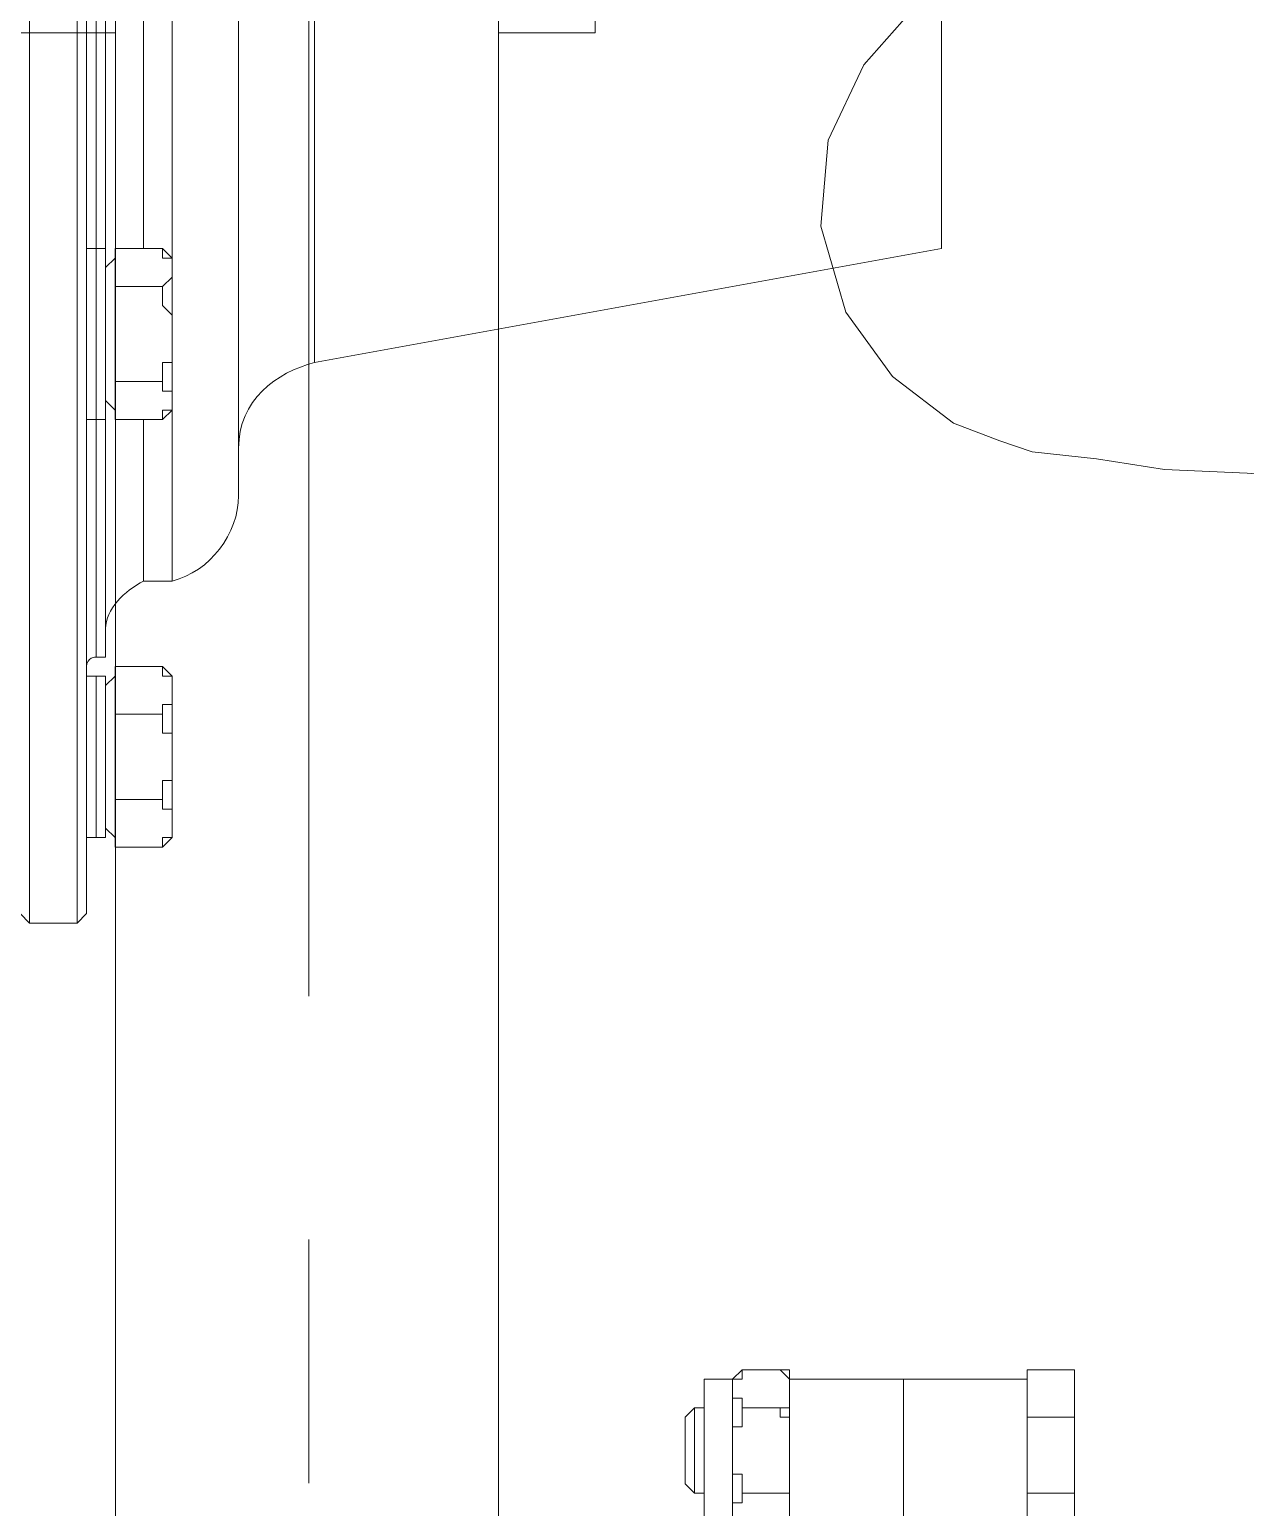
# Model space of a CAD drawing. Header units: millimetres. Extents: x 25083 to 52777, y 24772 to 45779.
# Drawn here: x 49317 to 49364.5, y 36783.5 to 36841.2 of the extents above; entities that cross this region are included whole.
import ezdxf

# ---------------------------------------------------------------- set-up
doc = ezdxf.new("R2010")
doc.units = ezdxf.units.MM
doc.layers.add('小车', color=7, linetype='Continuous')

# ---------------------------------------------------------------- blocks, each defined once
blk = doc.blocks.new('zw$D2F4')
at = {"color": 7, "lineweight": 5}
for points in [[(427.063, 1061.715), (427.063, 925.798)], [(428.92, 925.798), (428.92, 1061.715)], [(429.291, 926.169), (429.291, 1061.344)], [(432.633, 939.167), (432.633, 1048.346)], [(462.713, 952.164), (462.713, 1043.519)], [(435.233, 942.509), (435.233, 1035.349)], [(438.204, 1030.15), (438.204, 947.708)], [(430.034, 936.196), (430.034, 991.157)], [(429.662, 970.732), (429.662, 952.164)], [(431.519, 970.732), (431.519, 952.164)], [(429.662, 952.164), (429.291, 952.164)], [(429.662, 952.164), (429.662, 951.793)], [(430.034, 952.164), (429.662, 952.164)], [(429.662, 951.793), (429.662, 952.164)], [(429.662, 951.793), (429.662, 952.164)], [(430.405, 945.48), (430.405, 952.164)], [(432.262, 952.164), (430.405, 952.164)], [(432.633, 951.793), (432.262, 952.164)], [(432.262, 952.164), (432.262, 951.793), (432.633, 951.793)], [(462.713, 952.164), (438.204, 947.708)], [(429.662, 951.793), (429.662, 951.422)], [(429.662, 951.422), (429.662, 951.793)], [(429.662, 951.422), (429.662, 951.05)], [(429.662, 950.679), (429.662, 951.422)], [(429.662, 950.679), (429.662, 951.422)], [(430.034, 951.422), (430.405, 951.793)], [(432.633, 951.422), (432.633, 951.05), (432.262, 950.679)], [(432.633, 945.851), (432.633, 951.793)], [(432.633, 951.793), (432.633, 951.422)], [(432.262, 950.679), (430.405, 950.679)], [(432.262, 950.679), (432.262, 949.936), (432.633, 949.565), (432.633, 948.822)], [(429.291, 948.822), (429.291, 949.194)], [(429.662, 948.451), (429.662, 949.194)], [(429.662, 948.451), (429.662, 949.194)], [(430.034, 948.822), (430.034, 949.194)], [(429.291, 948.451), (429.291, 948.822)], [(430.034, 948.451), (430.034, 948.822)], [(432.633, 948.822), (432.633, 947.708), (432.262, 947.708), (432.262, 946.965)], [(429.662, 947.708), (429.662, 948.08)], [(429.662, 946.594), (429.662, 946.965)], [(432.262, 946.965), (430.405, 946.965)], [(432.262, 946.965), (432.262, 946.594), (432.633, 946.594), (432.633, 946.223)], [(429.662, 946.223), (429.662, 946.594)], [(429.662, 946.223), (429.662, 946.594)], [(429.662, 945.851), (429.662, 946.223)], [(429.662, 945.851), (429.662, 946.223)], [(430.034, 946.223), (430.405, 945.851)], [(432.633, 946.223), (432.633, 945.851), (432.262, 945.851), (432.262, 945.48)], [(429.662, 945.48), (429.662, 945.851)], [(432.633, 945.851), (432.262, 945.48)], [(429.662, 945.48), (429.291, 945.48)], [(429.662, 945.48), (429.662, 936.196)], [(430.034, 945.48), (429.662, 945.48)], [(432.262, 945.48), (430.405, 945.48)], [(431.519, 945.48), (431.519, 939.167)], [(432.633, 939.167), (431.519, 939.167)], [(430.034, 936.196), (429.662, 936.196)], [(430.405, 928.769), (430.405, 935.825)], [(432.262, 935.825), (430.405, 935.825)], [(432.633, 935.453), (432.262, 935.825)], [(432.262, 935.825), (432.262, 935.453), (432.633, 935.453)], [(429.662, 935.453), (429.291, 935.453)], [(429.291, 935.082), (429.291, 935.453)], [(430.034, 935.453), (429.662, 935.453)], [(429.662, 935.082), (429.662, 935.453)], [(429.662, 935.082), (429.662, 935.453)], [(430.034, 929.14), (430.034, 935.453)], [(430.034, 935.082), (430.405, 935.453)], [(430.034, 935.082), (430.034, 935.453)], [(432.633, 929.14), (432.633, 935.453)], [(432.633, 935.453), (432.633, 934.711)], [(429.662, 934.711), (429.662, 935.082)], [(429.662, 934.711), (429.662, 935.082)], [(429.662, 934.339), (429.662, 934.711)], [(429.662, 934.339), (429.662, 934.711)], [(432.633, 934.711), (432.633, 934.339), (432.262, 934.339), (432.262, 933.968)], [(429.662, 933.968), (429.662, 933.597)], [(432.262, 933.968), (430.405, 933.968)], [(432.262, 933.968), (432.262, 933.225), (432.633, 933.225), (432.633, 932.111)], [(429.291, 932.111), (429.291, 932.482)], [(429.662, 932.111), (429.662, 932.482)], [(429.662, 932.111), (429.662, 932.482)], [(430.034, 932.111), (430.034, 932.482)], [(432.633, 932.111), (432.633, 931.368), (432.262, 931.368), (432.262, 930.626)], [(429.662, 930.626), (429.662, 930.997)], [(432.262, 930.626), (430.405, 930.626)], [(432.262, 930.626), (432.262, 930.254), (432.633, 930.254), (432.633, 929.512)], [(429.662, 929.883), (429.662, 930.254)], [(429.662, 929.883), (429.662, 930.254)], [(429.291, 929.14), (429.291, 929.512)], [(429.662, 929.512), (429.662, 929.883)], [(429.662, 929.512), (429.662, 929.883)], [(429.662, 929.14), (429.662, 929.512)], [(429.662, 929.14), (429.662, 929.512)], [(430.034, 929.512), (430.405, 929.14)], [(430.034, 929.14), (430.034, 929.512)], [(432.633, 929.512), (432.633, 929.14), (432.262, 929.14), (432.262, 928.769)], [(429.662, 929.14), (429.291, 929.14)], [(430.034, 929.14), (429.662, 929.14)], [(432.633, 929.14), (432.262, 928.769)], [(432.262, 928.769), (430.405, 928.769)], [(426.691, 926.169), (427.063, 925.798)], [(429.291, 926.169), (428.92, 925.798)], [(428.92, 925.798), (427.063, 925.798)], [(454.543, 907.973), (454.915, 908.344)], [(454.543, 907.973), (454.915, 907.973), (454.915, 908.344)], [(454.915, 908.344), (456.4, 908.344)], [(456.772, 907.973), (456.4, 908.344)], [(456.772, 907.973), (456.772, 908.344), (456.4, 908.344)], [(466.056, 908.344), (466.056, 907.973)], [(467.912, 908.344), (466.056, 908.344)], [(467.912, 907.601), (467.912, 908.344)], [(467.912, 908.344), (467.912, 907.601)], [(453.429, 907.973), (453.429, 896.832)], [(453.429, 907.973), (454.543, 907.973)], [(454.543, 896.832), (454.543, 907.973)], [(454.543, 907.601), (454.543, 907.973)], [(454.915, 906.859), (454.915, 907.23), (454.543, 907.23), (454.543, 907.601)], [(456.4, 906.859), (456.772, 906.859), (456.772, 907.601)], [(456.772, 907.973), (456.772, 824.788)], [(466.056, 907.973), (456.772, 907.973)], [(456.772, 907.601), (456.772, 907.973)], [(461.228, 907.973), (461.228, 824.788)], [(466.056, 824.788), (466.056, 907.973)], [(467.912, 897.203), (467.912, 907.601)], [(467.912, 907.601), (467.912, 907.23)], [(467.912, 907.23), (467.912, 906.487)], [(452.687, 906.487), (453.058, 906.859)], [(452.687, 906.487), (452.687, 903.888)], [(453.058, 906.859), (453.058, 903.516)], [(453.429, 906.859), (453.058, 906.859)], [(454.543, 905.002), (454.543, 906.116), (454.915, 906.116), (454.915, 906.859)], [(454.915, 906.859), (456.4, 906.859)], [(456.772, 905.002), (456.772, 906.487), (456.4, 906.487), (456.4, 906.859)], [(467.912, 906.487), (466.056, 906.487)], [(467.912, 906.487), (467.912, 905.002)], [(454.915, 903.516), (454.915, 904.259), (454.543, 904.259), (454.543, 905.002)], [(456.4, 903.516), (456.772, 903.516), (456.772, 905.002)], [(467.912, 905.002), (467.912, 903.516)], [(452.687, 903.888), (453.058, 903.516)], [(453.429, 903.516), (453.058, 903.516)], [(454.543, 902.774), (454.543, 903.145), (454.915, 903.145), (454.915, 903.516)], [(454.915, 903.516), (456.4, 903.516)], [(456.772, 902.774), (456.772, 903.516), (456.4, 903.516)], [(467.912, 903.516), (466.056, 903.516)], [(467.912, 903.516), (467.912, 902.774)]]:
    blk.add_lwpolyline(points, dxfattribs=at)
for points in [[(429.662, 952.164), (429.662, 952.164), (429.662, 952.164), (429.662, 952.164)], [(429.662, 952.164), (429.662, 952.164), (429.662, 952.164), (429.662, 952.164)], [(429.662, 952.164), (429.662, 952.164), (429.662, 952.164), (429.662, 952.164)], [(429.662, 952.164), (429.662, 952.164), (429.662, 952.164), (429.662, 952.164)], [(429.662, 952.164), (429.662, 952.164), (429.662, 952.164), (429.662, 952.164)], [(429.662, 951.422), (429.662, 951.793), (429.662, 951.793), (429.662, 951.793)], [(429.662, 951.793), (429.662, 951.793), (429.662, 951.793), (429.662, 951.793)], [(429.662, 951.793), (429.662, 951.793), (429.662, 951.793), (429.662, 951.793)], [(429.662, 951.793), (429.662, 951.793), (429.662, 951.793), (429.662, 951.793)], [(429.662, 951.793), (429.662, 951.793), (429.662, 951.793), (429.662, 951.793)], [(429.662, 951.793), (429.662, 951.793), (429.662, 951.793), (429.662, 951.793)], [(429.662, 951.793), (429.662, 951.793), (429.662, 951.793), (429.662, 951.793)], [(429.662, 951.793), (429.662, 951.793), (429.662, 951.793), (429.662, 951.793)], [(429.662, 951.793), (429.662, 951.793), (429.662, 951.793), (429.662, 951.793)], [(429.662, 951.422), (429.662, 951.422), (429.662, 951.422), (429.662, 951.422)], [(429.662, 951.422), (429.662, 951.422), (429.662, 951.422), (429.662, 951.422)], [(429.291, 951.05), (429.291, 951.05), (429.291, 951.05), (429.291, 951.05)], [(429.291, 951.05), (429.291, 951.05), (429.291, 951.05), (429.291, 951.05)], [(430.034, 951.05), (430.034, 951.05), (430.034, 951.05), (430.034, 951.05)], [(430.034, 951.05), (430.034, 951.05), (430.034, 951.05), (430.034, 951.05)], [(429.291, 949.936), (429.291, 949.936), (429.291, 950.308), (429.291, 950.308)], [(429.662, 950.308), (429.662, 950.308), (429.662, 950.679), (429.662, 950.679)], [(429.662, 950.308), (429.662, 950.679), (429.662, 950.679), (429.662, 950.679)], [(429.662, 950.679), (429.662, 950.679), (429.662, 950.679), (429.662, 950.679)], [(429.662, 950.679), (429.662, 950.679), (429.662, 950.679), (429.662, 950.679)], [(429.662, 949.565), (429.662, 949.936), (429.662, 949.936), (429.662, 950.308)], [(429.662, 949.936), (429.662, 949.936), (429.662, 950.308), (429.662, 950.308)], [(429.662, 950.308), (429.662, 950.308), (429.662, 950.308), (429.662, 950.308)], [(430.034, 950.308), (430.034, 950.308), (430.034, 949.936), (430.034, 949.936)], [(429.291, 949.936), (429.291, 949.936), (429.291, 949.936), (429.291, 949.936)], [(429.662, 949.565), (429.662, 949.936), (429.662, 949.936), (429.662, 949.936)], [(430.034, 949.936), (430.034, 949.936), (430.034, 949.936), (430.034, 949.936)], [(429.662, 949.565), (429.662, 949.565), (429.662, 949.565), (429.662, 949.565)], [(429.662, 949.194), (429.662, 949.194), (429.662, 949.194), (429.662, 949.565)], [(429.662, 949.194), (429.662, 949.194), (429.662, 949.565), (429.662, 949.565)], [(429.662, 949.565), (429.662, 949.565), (429.662, 949.565), (429.662, 949.565)], [(429.662, 948.451), (429.662, 948.451), (429.662, 948.08), (429.662, 948.08)], [(429.662, 948.451), (429.662, 948.08), (429.662, 948.08), (429.662, 947.708)], [(429.662, 948.08), (429.662, 948.08), (429.662, 947.708), (429.662, 947.708)], [(429.291, 947.708), (429.291, 947.708), (429.291, 947.708), (429.291, 947.708)], [(429.291, 947.337), (429.291, 947.337), (429.291, 947.337), (429.291, 947.708)], [(429.662, 947.708), (429.662, 947.708), (429.662, 947.708), (429.662, 947.708)], [(429.662, 947.708), (429.662, 947.708), (429.662, 947.337), (429.662, 947.337)], [(429.662, 947.708), (429.662, 947.337), (429.662, 947.337), (429.662, 947.337)], [(429.662, 947.708), (429.662, 947.708), (429.662, 947.708), (429.662, 947.708)], [(429.662, 947.337), (429.662, 947.337), (429.662, 947.337), (429.662, 947.337)], [(429.662, 947.337), (429.662, 946.965), (429.662, 946.965), (429.662, 946.594)], [(429.662, 947.337), (429.662, 946.965), (429.662, 946.965), (429.662, 946.594)], [(430.034, 947.708), (430.034, 947.337), (430.034, 947.337), (430.034, 947.337)], [(430.034, 947.708), (430.034, 947.708), (430.034, 947.708), (430.034, 947.708)], [(438.204, 947.708), (436.718, 947.337), (435.233, 946.223), (435.233, 944.366)], [(429.291, 946.223), (429.291, 946.223), (429.291, 946.594), (429.291, 946.594)], [(429.291, 946.594), (429.291, 946.594), (429.291, 946.594), (429.291, 946.594)], [(429.662, 946.594), (429.662, 946.594), (429.662, 946.594), (429.662, 946.594)], [(429.662, 946.594), (429.662, 946.594), (429.662, 946.594), (429.662, 946.594)], [(429.662, 946.223), (429.662, 946.223), (429.662, 946.223), (429.662, 946.223)], [(429.662, 946.223), (429.662, 946.223), (429.662, 946.223), (429.662, 946.223)], [(430.034, 946.594), (430.034, 946.223), (430.034, 946.223), (430.034, 946.223)], [(430.034, 946.594), (430.034, 946.594), (430.034, 946.594), (430.034, 946.594)], [(430.034, 946.594), (430.034, 946.594), (430.034, 946.594), (430.034, 946.594)], [(429.662, 945.851), (429.662, 945.851), (429.662, 945.851), (429.662, 945.851)], [(429.662, 945.851), (429.662, 945.851), (429.662, 945.851), (429.662, 945.851)], [(429.662, 945.851), (429.662, 945.851), (429.662, 945.851), (429.662, 945.851)], [(429.662, 945.851), (429.662, 945.851), (429.662, 945.851), (429.662, 945.851)], [(429.662, 945.851), (429.662, 945.851), (429.662, 945.851), (429.662, 945.48)], [(429.662, 945.851), (429.662, 945.48), (429.662, 945.48), (429.662, 945.48)], [(429.662, 945.48), (429.662, 945.48), (429.662, 945.48), (429.662, 945.48)], [(429.662, 945.48), (429.662, 945.48), (429.662, 945.48), (429.662, 945.48)], [(429.662, 945.48), (429.662, 945.48), (429.662, 945.48), (429.662, 945.48)], [(429.662, 945.48), (429.662, 945.48), (429.662, 945.48), (429.662, 945.48)], [(429.662, 945.48), (429.662, 945.48), (429.662, 945.48), (429.662, 945.48)], [(429.662, 945.48), (429.662, 945.48), (429.662, 945.48), (429.662, 945.48)], [(432.633, 939.167), (434.119, 939.538), (435.233, 941.024), (435.233, 942.509)], [(431.519, 939.167), (430.776, 938.796), (430.034, 938.053), (430.034, 937.31)], [(429.662, 936.196), (429.662, 936.196), (429.291, 936.196), (429.291, 935.825)], [(429.662, 935.453), (429.662, 935.453), (429.662, 935.453), (429.662, 935.453)], [(429.662, 935.453), (429.662, 935.453), (429.662, 935.453), (429.662, 935.453)], [(429.662, 935.453), (429.662, 935.453), (429.662, 935.453), (429.662, 935.453)], [(429.662, 935.453), (429.662, 935.453), (429.662, 935.453), (429.662, 935.453)], [(429.662, 935.453), (429.662, 935.453), (429.662, 935.453), (429.662, 935.453)], [(429.662, 935.453), (429.662, 935.453), (429.662, 935.453), (429.662, 935.453)], [(429.662, 935.453), (429.662, 935.453), (429.662, 935.453), (429.662, 935.453)], [(429.662, 935.453), (429.662, 935.453), (429.662, 935.453), (429.662, 935.453)], [(429.662, 935.453), (429.662, 935.453), (429.662, 935.453), (429.662, 935.453)], [(429.662, 935.453), (429.662, 935.453), (429.662, 935.453), (429.662, 935.453)], [(429.291, 934.711), (429.291, 934.711), (429.291, 934.339), (429.291, 934.339)], [(429.291, 934.711), (429.291, 934.711), (429.291, 934.711), (429.291, 934.711)], [(429.662, 935.082), (429.662, 935.082), (429.662, 935.082), (429.662, 935.082)], [(429.662, 935.082), (429.662, 935.082), (429.662, 935.082), (429.662, 935.082)], [(429.662, 935.082), (429.662, 935.082), (429.662, 935.082), (429.662, 935.082)], [(429.662, 935.082), (429.662, 935.082), (429.662, 935.082), (429.662, 935.082)], [(429.662, 934.711), (429.662, 934.711), (429.662, 934.711), (429.662, 934.711)], [(429.662, 934.711), (429.662, 934.711), (429.662, 934.711), (429.662, 934.711)], [(430.034, 934.339), (430.034, 934.339), (430.034, 934.711), (430.034, 934.711)], [(430.034, 934.711), (430.034, 934.711), (430.034, 934.711), (430.034, 934.711)], [(429.662, 934.339), (429.662, 934.339), (429.662, 934.339), (429.662, 934.339)], [(429.662, 933.968), (429.662, 933.968), (429.662, 934.339), (429.662, 934.339)], [(429.662, 933.968), (429.662, 933.968), (429.662, 934.339), (429.662, 934.339)], [(429.662, 934.339), (429.662, 934.339), (429.662, 934.339), (429.662, 934.339)], [(429.291, 933.597), (429.291, 933.597), (429.291, 933.225), (429.291, 933.225)], [(429.291, 933.597), (429.291, 933.597), (429.291, 933.597), (429.291, 933.597)], [(429.662, 933.225), (429.662, 933.597), (429.662, 933.597), (429.662, 933.968)], [(429.662, 933.597), (429.662, 933.597), (429.662, 933.968), (429.662, 933.968)], [(429.662, 933.225), (429.662, 933.225), (429.662, 933.225), (429.662, 933.597)], [(429.662, 933.597), (429.662, 933.597), (429.662, 933.597), (429.662, 933.597)], [(430.034, 933.597), (430.034, 933.597), (430.034, 933.597), (430.034, 933.597)], [(430.034, 933.225), (430.034, 933.225), (430.034, 933.597), (430.034, 933.597)], [(429.662, 932.482), (429.662, 932.854), (429.662, 932.854), (429.662, 933.225)], [(429.662, 932.854), (429.662, 933.225), (429.662, 933.225), (429.662, 933.225)], [(429.662, 933.225), (429.662, 933.225), (429.662, 933.225), (429.662, 933.225)], [(429.662, 932.482), (429.662, 932.854), (429.662, 932.854), (429.662, 932.854)], [(429.662, 932.111), (429.662, 931.74), (429.662, 931.74), (429.662, 931.368)], [(429.662, 932.111), (429.662, 931.74), (429.662, 931.74), (429.662, 931.368)], [(429.291, 931.368), (429.291, 931.368), (429.291, 930.997), (429.291, 930.997)], [(429.662, 931.368), (429.662, 931.368), (429.662, 931.368), (429.662, 931.368)], [(429.662, 931.368), (429.662, 931.368), (429.662, 931.368), (429.662, 930.997)], [(429.662, 931.368), (429.662, 930.997), (429.662, 930.997), (429.662, 930.626)], [(429.662, 931.368), (429.662, 931.368), (429.662, 931.368), (429.662, 931.368)], [(430.034, 930.997), (430.034, 930.997), (430.034, 931.368), (430.034, 931.368)], [(429.291, 930.997), (429.291, 930.997), (429.291, 930.997), (429.291, 930.997)], [(429.662, 930.997), (429.662, 930.997), (429.662, 930.997), (429.662, 930.997)], [(429.662, 930.997), (429.662, 930.626), (429.662, 930.626), (429.662, 930.626)], [(429.662, 930.626), (429.662, 930.626), (429.662, 930.254), (429.662, 930.254)], [(429.662, 930.626), (429.662, 930.626), (429.662, 930.254), (429.662, 930.254)], [(430.034, 930.997), (430.034, 930.997), (430.034, 930.997), (430.034, 930.997)], [(429.291, 930.254), (429.291, 930.254), (429.291, 929.883), (429.291, 929.883)], [(429.662, 930.254), (429.662, 930.254), (429.662, 930.254), (429.662, 930.254)], [(429.662, 930.254), (429.662, 930.254), (429.662, 930.254), (429.662, 930.254)], [(430.034, 929.883), (430.034, 929.883), (430.034, 930.254), (430.034, 930.254)], [(429.291, 929.883), (429.291, 929.883), (429.291, 929.883), (429.291, 929.883)], [(429.662, 929.883), (429.662, 929.883), (429.662, 929.883), (429.662, 929.883)], [(429.662, 929.883), (429.662, 929.883), (429.662, 929.883), (429.662, 929.883)], [(429.662, 929.512), (429.662, 929.512), (429.662, 929.512), (429.662, 929.512)], [(429.662, 929.512), (429.662, 929.512), (429.662, 929.512), (429.662, 929.512)], [(429.662, 929.512), (429.662, 929.512), (429.662, 929.512), (429.662, 929.512)], [(429.662, 929.512), (429.662, 929.512), (429.662, 929.512), (429.662, 929.512)], [(430.034, 929.883), (430.034, 929.883), (430.034, 929.883), (430.034, 929.883)], [(430.034, 929.883), (430.034, 929.883), (430.034, 929.883), (430.034, 929.883)], [(429.662, 929.14), (429.662, 929.14), (429.662, 929.14), (429.662, 929.14)], [(429.662, 929.14), (429.662, 929.14), (429.662, 929.14), (429.662, 929.14)], [(429.662, 929.14), (429.662, 929.14), (429.662, 929.14), (429.662, 929.14)], [(429.662, 929.14), (429.662, 929.14), (429.662, 929.14), (429.662, 929.14)], [(429.662, 929.14), (429.662, 929.14), (429.662, 929.14), (429.662, 929.14)], [(429.662, 929.14), (429.662, 929.14), (429.662, 929.14), (429.662, 929.14)], [(429.662, 929.14), (429.662, 929.14), (429.662, 929.14), (429.662, 929.14)], [(429.662, 929.14), (429.662, 929.14), (429.662, 929.14), (429.662, 929.14)], [(454.915, 908.344), (454.915, 908.344), (454.915, 908.344), (454.915, 908.344)], [(456.4, 908.344), (456.4, 908.344), (456.4, 908.344), (456.4, 908.344)], [(467.912, 908.344), (467.912, 908.344), (467.912, 908.344), (467.912, 908.344)]]:
    blk.add_open_spline(points, degree=3, dxfattribs=at)
blk = doc.blocks.new('A$C1A4175F5')
at = {"layer": '小车', "color": 7, "lineweight": 0}
for points in [[(1045.693, 508.708), (1045.693, 494.709), (1045.833, 487.71), (1045.833, 481.271), (1045.973, 474.691), (1046.113, 468.812), (1046.253, 463.072), (1046.393, 458.173), (1046.673, 453.553), (1046.953, 449.634), (1047.093, 446.414), (1047.513, 443.754), (1047.793, 441.235), (1048.213, 439.975), (1048.913, 438.155), (1050.732, 435.775), (1053.252, 433.955), (1056.612, 432.976), (1059.971, 433.256), (1062.911, 434.655), (1065.291, 436.755)], [(1064.171, 424.156), (1064.171, 420.377)], [(1126.465, 424.156), (1064.171, 424.156)], [(1081.249, 420.377), (992.358, 420.377)], [(992.358, 405.398), (1022.735, 405.398)], [(1022.735, 405.398), (1081.249, 405.398)], [(1064.171, 405.398), (1064.171, 401.619)]]:
    blk.add_lwpolyline(points, dxfattribs=at)
at = {"layer": '小车', "color": 1, "lineweight": 0}
for points in [[(1016.996, 412.958), (1007.477, 412.958)], [(1074.11, 412.958), (1026.515, 412.958)]]:
    blk.add_lwpolyline(points, dxfattribs=at)

msp = doc.modelspace()

# ---------------------------------------------------------------- block references
msp.add_blockref('zw$D2F4', (48889.923, 35880.503))
at = {"layer": '小车', "ltscale": 10, "xscale": -1, "rotation": 270}
msp.add_blockref('A$C1A4175F5', (48914.945, 35776.933), dxfattribs=at)

doc.saveas('drawing.dxf')
